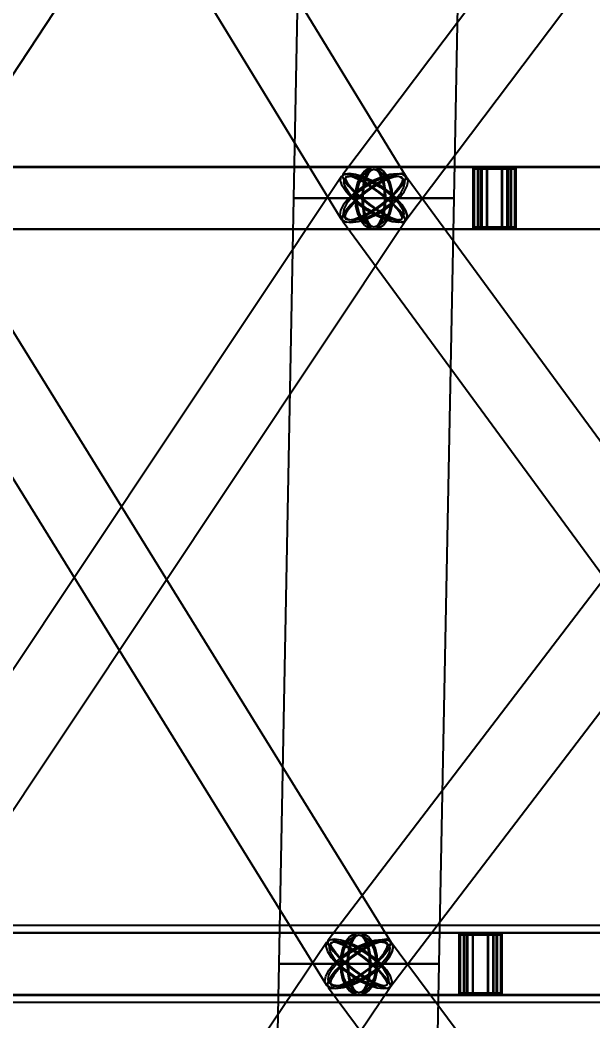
# Model space of a CAD drawing. Header units: millimetres. Extents: x -123812 to 252100, y -3000 to 639000.
# Drawn here: x -10018 to -6279, y 324627 to 331163 of the extents above; entities that cross this region are included whole.
import ezdxf

# ---------------------------------------------------------------- set-up
doc = ezdxf.new("R2010")
doc.units = ezdxf.units.MM
doc.layers.add('D-STR-DIM', color=7, linetype='Continuous', lineweight=13)
doc.layers.add('D-STR-STRC', color=7, linetype='Continuous', lineweight=25)
doc.styles.add('OpenSansCondensed-Light', font='OpenSansCondensed-Light.ttf')
doc.styles.add('TOWER_UNICODE', font='Arial Unicode.ttf')
doc.dimstyles.new('EZDXF', dxfattribs={"dimtxt": 0.25, "dimasz": 0.175, "dimexe": 0.375, "dimexo": 0.125, "dimgap": 0.1, "dimtad": 1, "dimlfac": 100, "dimzin": 12, "dimdsep": 46, "dimtxsty": 'OpenSansCondensed-Light', "dimblk": 'ARCHTICK', "dimcen": 2.5, "dimazin": 3, "dimtfac": 0.5, "dimtmove": 2, "dimatfit": 3})

# ---------------------------------------------------------------- blocks, each defined once
blk = doc.blocks.new('_ARCHTICK')
at = {"color": 0, "linetype": 'BYBLOCK', "const_width": 0.15}
blk.add_lwpolyline([(-0.5, -0.5), (0.5, 0.5)], dxfattribs=at)

msp = doc.modelspace()

# ---------------------------------------------------------------- linework, layer by layer
at = {"layer": 'D-STR-STRC'}
for points in [[(-7824.6, 335137.5), (-11114.7, 330137.5), (-11118.8, 330112.3), (-11108, 330079.4), (-11083.2, 330041.1), (-11046, 330000), (-10998.9, 329958.9), (-10945.1, 329920.6), (-10888.4, 329887.7), (-10832.5, 329862.5), (-10781.3, 329846.6), (-10738.3, 329841.2), (-10706.4, 329846.6), (-10687.8, 329862.5), (-7397.6, 334862.5)], [(-10976.8, 334862.5), (-7921.4, 329862.5), (-7897, 329846.6), (-7859.6, 329841.2), (-7812, 329846.6), (-7757.3, 329862.5), (-7699.2, 329887.7), (-7641.8, 329920.6), (-7588.9, 329958.9), (-7544.2, 330000), (-7510.6, 330041.1), (-7490.5, 330079.4), (-7485.3, 330112.3), (-7495.2, 330137.5), (-10550.6, 335137.5)], [(-4142.3, 335153.4), (-7910.8, 330153.4), (-7912.8, 330137.5), (-7901, 330112.3), (-7875.9, 330079.4), (-7839.5, 330041.1), (-7794.1, 330000), (-7742.9, 329958.9), (-7689.3, 329920.6), (-7637, 329887.7), (-7589.6, 329862.5), (-7550.3, 329846.6), (-7521.7, 329841.2), (-7505.9, 329846.6), (-3737.3, 334846.6)], [(-10901.2, 329796.8), (-7708.3, 329796.8), (-7676.3, 329803.7), (-7646.5, 329824), (-7620.9, 329856.3), (-7601.2, 329898.4), (-7588.8, 329947.4), (-7584.6, 330000), (-7588.8, 330052.6), (-7601.2, 330101.6), (-7620.9, 330143.7), (-7646.5, 330176), (-7676.3, 330196.3), (-7708.3, 330203.2), (-10901.2, 330203.2)], [(-10901.2, 329796.8), (-7708.3, 329796.8), (-7676.3, 329803.7), (-7646.5, 329824), (-7620.9, 329856.3), (-7601.2, 329898.4), (-7588.8, 329947.4), (-7584.6, 330000), (-7588.8, 330052.6), (-7601.2, 330101.6), (-7620.9, 330143.7), (-7646.5, 330176), (-7676.3, 330196.3), (-7708.3, 330203.2), (-10901.2, 330203.2)], [(-3990.1, 330203.2), (-7708.3, 330203.2), (-7728.5, 330196.3), (-7747.2, 330176), (-7763.3, 330143.7), (-7775.7, 330101.6), (-7783.4, 330052.6), (-7786.1, 330000), (-7783.4, 329947.4), (-7775.7, 329898.4), (-7763.3, 329856.3), (-7747.2, 329824), (-7728.5, 329803.7), (-7708.3, 329796.8), (-3990.1, 329796.8)], [(-3990.1, 330203.2), (-7708.3, 330203.2), (-7728.5, 330196.3), (-7747.2, 330176), (-7763.3, 330143.7), (-7775.7, 330101.6), (-7783.4, 330052.6), (-7786.1, 330000), (-7783.4, 329947.4), (-7775.7, 329898.4), (-7763.3, 329856.3), (-7747.2, 329824), (-7728.5, 329803.7), (-7708.3, 329796.8), (-3990.1, 329796.8)], [(-10825.9, 324861.5), (-7495.6, 329861.5), (-7491.3, 329886.9), (-7501.8, 329920), (-7526.5, 329958.6), (-7563.5, 330000), (-7610.3, 330041.4), (-7663.9, 330080), (-7720.5, 330113.1), (-7776.2, 330138.5), (-7827.4, 330154.5), (-7870.4, 330160), (-7902.4, 330154.5), (-7921.1, 330138.5), (-11251.5, 325138.5)], [(-11113.7, 329861.5), (-8018, 324861.5), (-7993.5, 324845.5), (-7956.2, 324840), (-7908.6, 324845.5), (-7854, 324861.5), (-7796.1, 324886.9), (-7738.8, 324920), (-7686.1, 324958.6), (-7641.5, 325000), (-7608.1, 325041.4), (-7588.2, 325080), (-7583.1, 325113.1), (-7593.1, 325138.5), (-10688.8, 330138.5)], [(-4191.7, 330154.5), (-8007.1, 325154.5), (-8009.3, 325138.5), (-7997.6, 325113.1), (-7972.8, 325080), (-7936.6, 325041.4), (-7891.5, 325000), (-7840.5, 324958.6), (-7787.2, 324920), (-7735, 324886.9), (-7687.7, 324861.5), (-7648.5, 324845.5), (-7619.9, 324840), (-7604, 324845.5), (-3788.6, 329845.5)], [(-3840, 325154.5), (-7507.9, 330154.5), (-7529.9, 330160), (-7564, 330154.5), (-7607.9, 330138.5), (-7658.7, 330113.1), (-7712.8, 330080), (-7766.7, 330041.4), (-7816.6, 330000), (-7859.1, 329958.6), (-7891.3, 329920), (-7911.1, 329886.9), (-7917, 329861.5), (-7908.7, 329845.5), (-4240.9, 324845.5)], [(-11038.7, 324796.8), (-7805.6, 324796.8), (-7773.5, 324803.7), (-7743.7, 324824), (-7718.1, 324856.3), (-7698.4, 324898.4), (-7686.1, 324947.4), (-7681.9, 325000), (-7686.1, 325052.6), (-7698.4, 325101.6), (-7718.1, 325143.7), (-7743.7, 325176), (-7773.5, 325196.3), (-7805.6, 325203.2), (-11038.7, 325203.2)], [(-11038.7, 324796.8), (-7805.6, 324796.8), (-7773.5, 324803.7), (-7743.7, 324824), (-7718.1, 324856.3), (-7698.4, 324898.4), (-7686.1, 324947.4), (-7681.9, 325000), (-7686.1, 325052.6), (-7698.4, 325101.6), (-7718.1, 325143.7), (-7743.7, 325176), (-7773.5, 325196.3), (-7805.6, 325203.2), (-11038.7, 325203.2)], [(-4040.5, 325203.2), (-7805.6, 325203.2), (-7825.7, 325196.3), (-7844.4, 325176), (-7860.5, 325143.7), (-7872.9, 325101.6), (-7880.7, 325052.6), (-7883.3, 325000), (-7880.7, 324947.4), (-7872.9, 324898.4), (-7860.5, 324856.3), (-7844.4, 324824), (-7825.7, 324803.7), (-7805.6, 324796.8), (-4040.5, 324796.8)], [(-4040.5, 325203.2), (-7805.6, 325203.2), (-7825.7, 325196.3), (-7844.4, 325176), (-7860.5, 325143.7), (-7872.9, 325101.6), (-7880.7, 325052.6), (-7883.3, 325000), (-7880.7, 324947.4), (-7872.9, 324898.4), (-7860.5, 324856.3), (-7844.4, 324824), (-7825.7, 324803.7), (-7805.6, 324796.8), (-4040.5, 324796.8)], [(-10964.1, 319860.4), (-7593.5, 324860.4), (-7589.1, 324886), (-7599.4, 324919.4), (-7623.8, 324958.3), (-7660.6, 325000), (-7707.2, 325041.7), (-7760.6, 325080.6), (-7817, 325114), (-7872.6, 325139.6), (-7923.7, 325155.7), (-7966.7, 325161.2), (-7998.8, 325155.7), (-8017.6, 325139.6), (-11388.3, 320139.6)], [(-3891.2, 320155.7), (-7606, 325155.7), (-7627.9, 325161.2), (-7662, 325155.7), (-7705.8, 325139.6), (-7756.4, 325114), (-7810.4, 325080.6), (-7864, 325041.7), (-7913.7, 325000), (-7956, 324958.3), (-7988, 324919.4), (-8007.6, 324886), (-8013.5, 324860.4), (-8005.1, 324844.3), (-4290.3, 319844.3)]]:
    msp.add_lwpolyline(points, dxfattribs=at)
for points in [[(-8232, 330000), (-7184.6, 330000), (-7087.9, 335000), (-8134.3, 335000)], [(-8232, 330000), (-7184.6, 330000), (-7087.9, 335000), (-8134.3, 335000)], [(-13462.1, 329800), (-6810.7, 329800), (-6810.7, 330200), (-13462.1, 330200)], [(-12129.9, 329800), (-6780.1, 329800), (-6780.1, 330200), (-12129.9, 330200)], [(-12129.9, 329800), (-6780.1, 329800), (-6780.1, 330200), (-12129.9, 330200)], [(-7832, 330000), (-7827.8, 329947.4), (-7815.5, 329898.4), (-7795.8, 329856.3), (-7770.2, 329824), (-7740.3, 329803.7), (-7708.3, 329796.8), (-7676.3, 329803.7), (-7646.5, 329824), (-7620.9, 329856.3), (-7601.2, 329898.4), (-7588.8, 329947.4), (-7584.6, 330000), (-7588.8, 330052.6), (-7601.2, 330101.6), (-7620.9, 330143.7), (-7646.5, 330176), (-7676.3, 330196.3), (-7708.3, 330203.2), (-7740.3, 330196.3), (-7770.2, 330176), (-7795.8, 330143.7), (-7815.5, 330101.6), (-7827.8, 330052.6)], [(-7832, 330000), (-7827.8, 329947.4), (-7815.5, 329898.4), (-7795.8, 329856.3), (-7770.2, 329824), (-7740.3, 329803.7), (-7708.3, 329796.8), (-7676.3, 329803.7), (-7646.5, 329824), (-7620.9, 329856.3), (-7601.2, 329898.4), (-7588.8, 329947.4), (-7584.6, 330000), (-7588.8, 330052.6), (-7601.2, 330101.6), (-7620.9, 330143.7), (-7646.5, 330176), (-7676.3, 330196.3), (-7708.3, 330203.2), (-7740.3, 330196.3), (-7770.2, 330176), (-7795.8, 330143.7), (-7815.5, 330101.6), (-7827.8, 330052.6)], [(-7822.3, 330000), (-7818.4, 329951.5), (-7807, 329906.4), (-7788.9, 329867.6), (-7765.3, 329837.9), (-7737.8, 329819.2), (-7708.3, 329812.8), (-7678.8, 329819.2), (-7651.4, 329837.9), (-7627.8, 329867.6), (-7609.6, 329906.4), (-7598.3, 329951.5), (-7594.4, 330000), (-7598.3, 330048.5), (-7609.6, 330093.6), (-7627.8, 330132.4), (-7651.4, 330162.1), (-7678.8, 330180.8), (-7708.3, 330187.2), (-7737.8, 330180.8), (-7765.3, 330162.1), (-7788.9, 330132.4), (-7807, 330093.6), (-7818.4, 330048.5)], [(-7822.3, 330000), (-7818.4, 329951.5), (-7807, 329906.4), (-7788.9, 329867.6), (-7765.3, 329837.9), (-7737.8, 329819.2), (-7708.3, 329812.8), (-7678.8, 329819.2), (-7651.4, 329837.9), (-7627.8, 329867.6), (-7609.6, 329906.4), (-7598.3, 329951.5), (-7594.4, 330000), (-7598.3, 330048.5), (-7609.6, 330093.6), (-7627.8, 330132.4), (-7651.4, 330162.1), (-7678.8, 330180.8), (-7708.3, 330187.2), (-7737.8, 330180.8), (-7765.3, 330162.1), (-7788.9, 330132.4), (-7807, 330093.6), (-7818.4, 330048.5)], [(-7786.1, 330000), (-7783.4, 329947.4), (-7775.7, 329898.4), (-7763.3, 329856.3), (-7747.2, 329824), (-7728.5, 329803.7), (-7708.3, 329796.8), (-7688.2, 329803.7), (-7669.5, 329824), (-7653.3, 329856.3), (-7641, 329898.4), (-7633.2, 329947.4), (-7630.6, 330000), (-7633.2, 330052.6), (-7641, 330101.6), (-7653.3, 330143.7), (-7669.5, 330176), (-7688.2, 330196.3), (-7708.3, 330203.2), (-7728.5, 330196.3), (-7747.2, 330176), (-7763.3, 330143.7), (-7775.7, 330101.6), (-7783.4, 330052.6)], [(-7786.1, 330000), (-7783.4, 329947.4), (-7775.7, 329898.4), (-7763.3, 329856.3), (-7747.2, 329824), (-7728.5, 329803.7), (-7708.3, 329796.8), (-7688.2, 329803.7), (-7669.5, 329824), (-7653.3, 329856.3), (-7641, 329898.4), (-7633.2, 329947.4), (-7630.6, 330000), (-7633.2, 330052.6), (-7641, 330101.6), (-7653.3, 330143.7), (-7669.5, 330176), (-7688.2, 330196.3), (-7708.3, 330203.2), (-7728.5, 330196.3), (-7747.2, 330176), (-7763.3, 330143.7), (-7775.7, 330101.6), (-7783.4, 330052.6)], [(-7780, 330000), (-7777.5, 329951.5), (-7770.4, 329906.4), (-7759, 329867.6), (-7744.2, 329837.9), (-7726.9, 329819.2), (-7708.3, 329812.8), (-7689.8, 329819.2), (-7672.5, 329837.9), (-7657.7, 329867.6), (-7646.3, 329906.4), (-7639.1, 329951.5), (-7636.7, 330000), (-7639.1, 330048.5), (-7646.3, 330093.6), (-7657.7, 330132.4), (-7672.5, 330162.1), (-7689.8, 330180.8), (-7708.3, 330187.2), (-7726.9, 330180.8), (-7744.2, 330162.1), (-7759, 330132.4), (-7770.4, 330093.6), (-7777.5, 330048.5)], [(-7780, 330000), (-7777.5, 329951.5), (-7770.4, 329906.4), (-7759, 329867.6), (-7744.2, 329837.9), (-7726.9, 329819.2), (-7708.3, 329812.8), (-7689.8, 329819.2), (-7672.5, 329837.9), (-7657.7, 329867.6), (-7646.3, 329906.4), (-7639.1, 329951.5), (-7636.7, 330000), (-7639.1, 330048.5), (-7646.3, 330093.6), (-7657.7, 330132.4), (-7672.5, 330162.1), (-7689.8, 330180.8), (-7708.3, 330187.2), (-7726.9, 330180.8), (-7744.2, 330162.1), (-7759, 330132.4), (-7770.4, 330093.6), (-7777.5, 330048.5)], [(-6780.1, 330200), (-7063, 330200), (-7063, 329800), (-6780.1, 329800)], [(-6780.1, 330200), (-7063, 330200), (-7063, 329800), (-6780.1, 329800)], [(-6788.6, 330188), (-7054.5, 330188), (-7054.5, 329812), (-6788.6, 329812)], [(-6788.6, 330188), (-7054.5, 330188), (-7054.5, 329812), (-6788.6, 329812)], [(-6810.7, 330200), (-7032.4, 330200), (-7032.4, 329800), (-6810.7, 329800)], [(-6817.4, 330188), (-7025.7, 330188), (-7025.7, 329812), (-6817.4, 329812)], [(-7010.3, 329800), (88.8, 329800), (88.8, 330200), (-7010.3, 330200)], [(-6832.8, 330200), (-7010.3, 330200), (-7010.3, 329800), (-6832.8, 329800)], [(-6838.1, 330188), (-7005, 330188), (-7005, 329812), (-6838.1, 329812)], [(-6973.3, 329800), (51.8, 329800), (51.8, 330200), (-6973.3, 330200)], [(-6869.8, 330200), (-6973.3, 330200), (-6973.3, 329800), (-6869.8, 329800)], [(-6973.3, 329800), (51.8, 329800), (51.8, 330200), (-6973.3, 330200)], [(-6869.8, 330200), (-6973.3, 330200), (-6973.3, 329800), (-6869.8, 329800)], [(-6872.9, 330188), (-6970.2, 330188), (-6970.2, 329812), (-6872.9, 329812)], [(-6872.9, 330188), (-6970.2, 330188), (-6970.2, 329812), (-6872.9, 329812)], [(-7872.5, 330000), (-7906, 329958.9), (-7926.1, 329920.6), (-7931.4, 329887.7), (-7921.4, 329862.5), (-7897, 329846.6), (-7859.6, 329841.2), (-7812, 329846.6), (-7757.3, 329862.5), (-7699.2, 329887.7), (-7641.8, 329920.6), (-7588.9, 329958.9), (-7544.2, 330000), (-7510.6, 330041.1), (-7490.5, 330079.4), (-7485.3, 330112.3), (-7495.2, 330137.5), (-7519.7, 330153.4), (-7557, 330158.8), (-7604.7, 330153.4), (-7659.4, 330137.5), (-7717.4, 330112.3), (-7774.8, 330079.4), (-7827.7, 330041.1)], [(-7563.5, 330000), (-7526.5, 329958.6), (-7501.8, 329920), (-7491.3, 329886.9), (-7495.6, 329861.5), (-7514.3, 329845.5), (-7546.3, 329840), (-7589.3, 329845.5), (-7640.4, 329861.5), (-7696.2, 329886.9), (-7752.8, 329920), (-7806.3, 329958.6), (-7853.2, 330000), (-7890.2, 330041.4), (-7914.8, 330080), (-7925.4, 330113.1), (-7921.1, 330138.5), (-7902.4, 330154.5), (-7870.4, 330160), (-7827.4, 330154.5), (-7776.2, 330138.5), (-7720.5, 330113.1), (-7663.9, 330080), (-7610.3, 330041.4)], [(-7600.1, 330000), (-7650, 329958.6), (-7703.8, 329920), (-7758, 329886.9), (-7808.8, 329861.5), (-7852.7, 329845.5), (-7886.8, 329840), (-7908.7, 329845.5), (-7917, 329861.5), (-7911.1, 329886.9), (-7891.3, 329920), (-7859.1, 329958.6), (-7816.6, 330000), (-7766.7, 330041.4), (-7712.8, 330080), (-7658.7, 330113.1), (-7607.9, 330138.5), (-7564, 330154.5), (-7529.9, 330160), (-7507.9, 330154.5), (-7499.6, 330138.5), (-7505.6, 330113.1), (-7525.3, 330080), (-7557.6, 330041.4)], [(-7794.1, 330000), (-7742.9, 329958.9), (-7689.3, 329920.6), (-7637, 329887.7), (-7589.6, 329862.5), (-7550.3, 329846.6), (-7521.7, 329841.2), (-7505.9, 329846.6), (-7503.8, 329862.5), (-7515.7, 329887.7), (-7540.7, 329920.6), (-7577.2, 329958.9), (-7622.5, 330000), (-7673.8, 330041.1), (-7727.3, 330079.4), (-7779.6, 330112.3), (-7827.1, 330137.5), (-7866.4, 330153.4), (-7894.9, 330158.8), (-7910.8, 330153.4), (-7912.8, 330137.5), (-7901, 330112.3), (-7875.9, 330079.4), (-7839.5, 330041.1)], [(-7856.3, 330000), (-7886.6, 329963), (-7904.7, 329928.4), (-7909.4, 329898.8), (-7900.5, 329876), (-7878.4, 329861.7), (-7844.7, 329856.9), (-7801.8, 329861.7), (-7752.5, 329876), (-7700.1, 329898.8), (-7648.4, 329928.4), (-7600.7, 329963), (-7560.3, 330000), (-7530.1, 330037), (-7512, 330071.6), (-7507.2, 330101.2), (-7516.2, 330124), (-7538.3, 330138.3), (-7571.9, 330143.1), (-7614.9, 330138.3), (-7664.2, 330124), (-7716.5, 330101.2), (-7768.3, 330071.6), (-7816, 330037)], [(-7577.7, 330000), (-7544.4, 329962.7), (-7522.2, 329927.9), (-7512.7, 329898), (-7516.5, 329875.1), (-7533.4, 329860.7), (-7562.2, 329855.8), (-7601, 329860.7), (-7647.1, 329875.1), (-7697.4, 329898), (-7748.4, 329927.9), (-7796.7, 329962.7), (-7838.9, 330000), (-7872.3, 330037.3), (-7894.5, 330072.1), (-7904, 330102), (-7900.2, 330124.9), (-7883.3, 330139.3), (-7854.4, 330144.2), (-7815.7, 330139.3), (-7769.6, 330124.9), (-7719.3, 330102), (-7668.3, 330072.1), (-7620, 330037.3)], [(-7610.7, 330000), (-7655.7, 329962.7), (-7704.3, 329927.9), (-7753.1, 329898), (-7798.9, 329875.1), (-7838.5, 329860.7), (-7869.2, 329855.8), (-7889, 329860.7), (-7896.5, 329875.1), (-7891.1, 329898), (-7873.3, 329927.9), (-7844.2, 329962.7), (-7805.9, 330000), (-7761, 330037.3), (-7712.4, 330072.1), (-7663.6, 330102), (-7617.8, 330124.9), (-7578.2, 330139.3), (-7547.4, 330144.2), (-7527.6, 330139.3), (-7520.2, 330124.9), (-7525.5, 330102), (-7543.4, 330072.1), (-7572.4, 330037.3)], [(-7785.7, 330000), (-7739.5, 329963), (-7691.2, 329928.4), (-7644.1, 329898.8), (-7601.3, 329876), (-7565.8, 329861.7), (-7540.1, 329856.9), (-7525.8, 329861.7), (-7524, 329876), (-7534.7, 329898.8), (-7557.2, 329928.4), (-7590.1, 329963), (-7631, 330000), (-7677.2, 330037), (-7725.5, 330071.6), (-7772.6, 330101.2), (-7815.4, 330124), (-7850.8, 330138.3), (-7876.6, 330143.1), (-7890.9, 330138.3), (-7892.7, 330124), (-7882, 330101.2), (-7859.4, 330071.6), (-7826.6, 330037)], [(-8329.7, 325000), (-7281.4, 325000), (-7184.6, 330000), (-8232, 330000)], [(-8329.7, 325000), (-7281.4, 325000), (-7184.6, 330000), (-8232, 330000)], [(-7184.6, 330000), (-7202.5, 330000), (-7254.8, 330000), (-7338, 330000), (-7446.5, 330000), (-7572.8, 330000), (-7708.3, 330000), (-7843.9, 330000), (-7970.2, 330000), (-8078.6, 330000), (-8161.9, 330000), (-8214.2, 330000), (-8232, 330000), (-8214.2, 330000), (-8161.9, 330000), (-8078.6, 330000), (-7970.2, 330000), (-7843.9, 330000), (-7708.3, 330000), (-7572.8, 330000), (-7446.5, 330000), (-7338, 330000), (-7254.8, 330000), (-7202.5, 330000)], [(-7184.6, 330000), (-7202.5, 330000), (-7254.8, 330000), (-7338, 330000), (-7446.5, 330000), (-7572.8, 330000), (-7708.3, 330000), (-7843.9, 330000), (-7970.2, 330000), (-8078.6, 330000), (-8161.9, 330000), (-8214.2, 330000), (-8232, 330000), (-8214.2, 330000), (-8161.9, 330000), (-8078.6, 330000), (-7970.2, 330000), (-7843.9, 330000), (-7708.3, 330000), (-7572.8, 330000), (-7446.5, 330000), (-7338, 330000), (-7254.8, 330000), (-7202.5, 330000)], [(-13630.6, 324800), (-6902.2, 324800), (-6902.2, 325200), (-13630.6, 325200)], [(-12288.6, 324800), (-6871.7, 324800), (-6871.7, 325200), (-12288.6, 325200)], [(-12288.6, 324800), (-6871.7, 324800), (-6871.7, 325200), (-12288.6, 325200)], [(-12272.2, 324750), (-5244.4, 324750), (-5244.4, 325250), (-12272.2, 325250)], [(-12272.2, 324750), (-5244.4, 324750), (-5244.4, 325250), (-12272.2, 325250)], [(-7929.3, 325000), (-7925, 324947.4), (-7912.7, 324898.4), (-7893, 324856.3), (-7867.4, 324824), (-7837.6, 324803.7), (-7805.6, 324796.8), (-7773.5, 324803.7), (-7743.7, 324824), (-7718.1, 324856.3), (-7698.4, 324898.4), (-7686.1, 324947.4), (-7681.9, 325000), (-7686.1, 325052.6), (-7698.4, 325101.6), (-7718.1, 325143.7), (-7743.7, 325176), (-7773.5, 325196.3), (-7805.6, 325203.2), (-7837.6, 325196.3), (-7867.4, 325176), (-7893, 325143.7), (-7912.7, 325101.6), (-7925, 325052.6)], [(-7929.3, 325000), (-7925, 324947.4), (-7912.7, 324898.4), (-7893, 324856.3), (-7867.4, 324824), (-7837.6, 324803.7), (-7805.6, 324796.8), (-7773.5, 324803.7), (-7743.7, 324824), (-7718.1, 324856.3), (-7698.4, 324898.4), (-7686.1, 324947.4), (-7681.9, 325000), (-7686.1, 325052.6), (-7698.4, 325101.6), (-7718.1, 325143.7), (-7743.7, 325176), (-7773.5, 325196.3), (-7805.6, 325203.2), (-7837.6, 325196.3), (-7867.4, 325176), (-7893, 325143.7), (-7912.7, 325101.6), (-7925, 325052.6)], [(-7883.3, 325000), (-7880.7, 324947.4), (-7872.9, 324898.4), (-7860.5, 324856.3), (-7844.4, 324824), (-7825.7, 324803.7), (-7805.6, 324796.8), (-7785.4, 324803.7), (-7766.7, 324824), (-7750.6, 324856.3), (-7738.2, 324898.4), (-7730.4, 324947.4), (-7727.8, 325000), (-7730.4, 325052.6), (-7738.2, 325101.6), (-7750.6, 325143.7), (-7766.7, 325176), (-7785.4, 325196.3), (-7805.6, 325203.2), (-7825.7, 325196.3), (-7844.4, 325176), (-7860.5, 325143.7), (-7872.9, 325101.6), (-7880.7, 325052.6)], [(-7883.3, 325000), (-7880.7, 324947.4), (-7872.9, 324898.4), (-7860.5, 324856.3), (-7844.4, 324824), (-7825.7, 324803.7), (-7805.6, 324796.8), (-7785.4, 324803.7), (-7766.7, 324824), (-7750.6, 324856.3), (-7738.2, 324898.4), (-7730.4, 324947.4), (-7727.8, 325000), (-7730.4, 325052.6), (-7738.2, 325101.6), (-7750.6, 325143.7), (-7766.7, 325176), (-7785.4, 325196.3), (-7805.6, 325203.2), (-7825.7, 325196.3), (-7844.4, 325176), (-7860.5, 325143.7), (-7872.9, 325101.6), (-7880.7, 325052.6)], [(-6871.7, 325200), (-7154.6, 325200), (-7154.6, 324800), (-6871.7, 324800)], [(-6871.7, 325200), (-7154.6, 325200), (-7154.6, 324800), (-6871.7, 324800)], [(-6902.2, 325200), (-7124.2, 325200), (-7124.2, 324800), (-6902.2, 324800)], [(-7101.7, 324800), (88.6, 324800), (88.6, 325200), (-7101.7, 325200)], [(-6924.6, 325200), (-7101.7, 325200), (-7101.7, 324800), (-6924.6, 324800)], [(-7064.9, 324800), (51.8, 324800), (51.8, 325200), (-7064.9, 325200)], [(-6961.4, 325200), (-7064.9, 325200), (-7064.9, 324800), (-6961.4, 324800)], [(-7064.9, 324800), (51.8, 324800), (51.8, 325200), (-7064.9, 325200)], [(-6961.4, 325200), (-7064.9, 325200), (-7064.9, 324800), (-6961.4, 324800)], [(-7641.5, 325000), (-7686.1, 324958.6), (-7738.8, 324920), (-7796.1, 324886.9), (-7854, 324861.5), (-7908.6, 324845.5), (-7956.2, 324840), (-7993.5, 324845.5), (-8018, 324861.5), (-8028.1, 324886.9), (-8022.9, 324920), (-8003, 324958.6), (-7969.6, 325000), (-7925, 325041.4), (-7872.3, 325080), (-7815, 325113.1), (-7757.1, 325138.5), (-7702.5, 325154.5), (-7654.9, 325160), (-7617.6, 325154.5), (-7593.1, 325138.5), (-7583.1, 325113.1), (-7588.2, 325080), (-7608.1, 325041.4)], [(-7950.5, 325000), (-7903.9, 324958.3), (-7850.5, 324919.4), (-7794.1, 324886), (-7738.5, 324860.4), (-7687.4, 324844.3), (-7644.4, 324838.8), (-7612.3, 324844.3), (-7593.5, 324860.4), (-7589.1, 324886), (-7599.4, 324919.4), (-7623.8, 324958.3), (-7660.6, 325000), (-7707.2, 325041.7), (-7760.6, 325080.6), (-7817, 325114), (-7872.6, 325139.6), (-7923.7, 325155.7), (-7966.7, 325161.2), (-7998.8, 325155.7), (-8017.6, 325139.6), (-8022.1, 325114), (-8011.7, 325080.6), (-7987.3, 325041.7)], [(-7913.7, 325000), (-7956, 324958.3), (-7988, 324919.4), (-8007.6, 324886), (-8013.5, 324860.4), (-8005.1, 324844.3), (-7983.2, 324838.8), (-7949.2, 324844.3), (-7905.3, 324860.4), (-7854.7, 324886), (-7800.7, 324919.4), (-7747.1, 324958.3), (-7697.4, 325000), (-7655.1, 325041.7), (-7623.1, 325080.6), (-7603.5, 325114), (-7597.7, 325139.6), (-7606, 325155.7), (-7627.9, 325161.2), (-7662, 325155.7), (-7705.8, 325139.6), (-7756.4, 325114), (-7810.4, 325080.6), (-7864, 325041.7)], [(-7719.6, 325000), (-7674.5, 324958.6), (-7638.3, 324920), (-7613.5, 324886.9), (-7601.8, 324861.5), (-7604, 324845.5), (-7619.9, 324840), (-7648.5, 324845.5), (-7687.7, 324861.5), (-7735, 324886.9), (-7787.2, 324920), (-7840.5, 324958.6), (-7891.5, 325000), (-7936.6, 325041.4), (-7972.8, 325080), (-7997.6, 325113.1), (-8009.3, 325138.5), (-8007.1, 325154.5), (-7991.2, 325160), (-7962.6, 325154.5), (-7923.4, 325138.5), (-7876.1, 325113.1), (-7824, 325080), (-7770.6, 325041.4)], [(-7657.7, 325000), (-7697.9, 324962.7), (-7745.4, 324927.9), (-7797, 324898), (-7849.2, 324875.1), (-7898.5, 324860.7), (-7941.4, 324855.8), (-7975, 324860.7), (-7997.1, 324875.1), (-8006.2, 324898), (-8001.5, 324927.9), (-7983.6, 324962.7), (-7953.4, 325000), (-7913.3, 325037.3), (-7865.7, 325072.1), (-7814.1, 325102), (-7761.9, 325124.9), (-7712.7, 325139.3), (-7669.8, 325144.2), (-7636.1, 325139.3), (-7614, 325124.9), (-7605, 325102), (-7609.6, 325072.1), (-7627.6, 325037.3)], [(-7936.3, 325000), (-7894.2, 324962.4), (-7846.1, 324927.3), (-7795.2, 324897.2), (-7745.1, 324874.2), (-7699, 324859.6), (-7660.2, 324854.7), (-7631.4, 324859.6), (-7614.3, 324874.2), (-7610.4, 324897.2), (-7619.7, 324927.3), (-7641.7, 324962.4), (-7674.8, 325000), (-7716.9, 325037.6), (-7765, 325072.7), (-7815.9, 325102.8), (-7866, 325125.8), (-7912.1, 325140.4), (-7950.9, 325145.3), (-7979.8, 325140.4), (-7996.8, 325125.8), (-8000.7, 325102.8), (-7991.4, 325072.7), (-7969.4, 325037.6)], [(-7903, 325000), (-7941.2, 324962.4), (-7970, 324927.3), (-7987.7, 324897.2), (-7993, 324874.2), (-7985.5, 324859.6), (-7965.7, 324854.7), (-7935, 324859.6), (-7895.5, 324874.2), (-7849.9, 324897.2), (-7801.2, 324927.3), (-7752.9, 324962.4), (-7708.1, 325000), (-7670, 325037.6), (-7641.1, 325072.7), (-7623.4, 325102.8), (-7618.1, 325125.8), (-7625.6, 325140.4), (-7645.4, 325145.3), (-7676.1, 325140.4), (-7715.6, 325125.8), (-7761.2, 325102.8), (-7809.9, 325072.7), (-7858.3, 325037.6)], [(-7728.1, 325000), (-7687.4, 324962.7), (-7654.8, 324927.9), (-7632.4, 324898), (-7621.9, 324875.1), (-7623.8, 324860.7), (-7638.2, 324855.8), (-7663.9, 324860.7), (-7699.3, 324875.1), (-7742, 324898), (-7789, 324927.9), (-7837.1, 324962.7), (-7883, 325000), (-7923.7, 325037.3), (-7956.3, 325072.1), (-7978.7, 325102), (-7989.2, 325124.9), (-7987.3, 325139.3), (-7972.9, 325144.2), (-7947.2, 325139.3), (-7911.8, 325124.9), (-7869.1, 325102), (-7822.1, 325072.1), (-7774, 325037.3)], [(-7919.5, 325000), (-7915.6, 324951.5), (-7904.2, 324906.4), (-7886.1, 324867.6), (-7862.5, 324837.9), (-7835.1, 324819.2), (-7805.6, 324812.8), (-7776.1, 324819.2), (-7748.6, 324837.9), (-7725, 324867.6), (-7706.9, 324906.4), (-7695.5, 324951.5), (-7691.6, 325000), (-7695.5, 325048.5), (-7706.9, 325093.6), (-7725, 325132.4), (-7748.6, 325162.1), (-7776.1, 325180.8), (-7805.6, 325187.2), (-7835.1, 325180.8), (-7862.5, 325162.1), (-7886.1, 325132.4), (-7904.2, 325093.6), (-7915.6, 325048.5)], [(-7919.5, 325000), (-7915.6, 324951.5), (-7904.2, 324906.4), (-7886.1, 324867.6), (-7862.5, 324837.9), (-7835.1, 324819.2), (-7805.6, 324812.8), (-7776.1, 324819.2), (-7748.6, 324837.9), (-7725, 324867.6), (-7706.9, 324906.4), (-7695.5, 324951.5), (-7691.6, 325000), (-7695.5, 325048.5), (-7706.9, 325093.6), (-7725, 325132.4), (-7748.6, 325162.1), (-7776.1, 325180.8), (-7805.6, 325187.2), (-7835.1, 325180.8), (-7862.5, 325162.1), (-7886.1, 325132.4), (-7904.2, 325093.6), (-7915.6, 325048.5)], [(-7877.2, 325000), (-7874.8, 324951.5), (-7867.6, 324906.4), (-7856.2, 324867.6), (-7841.4, 324837.9), (-7824.1, 324819.2), (-7805.6, 324812.8), (-7787, 324819.2), (-7769.7, 324837.9), (-7754.9, 324867.6), (-7743.5, 324906.4), (-7736.4, 324951.5), (-7733.9, 325000), (-7736.4, 325048.5), (-7743.5, 325093.6), (-7754.9, 325132.4), (-7769.7, 325162.1), (-7787, 325180.8), (-7805.6, 325187.2), (-7824.1, 325180.8), (-7841.4, 325162.1), (-7856.2, 325132.4), (-7867.6, 325093.6), (-7874.8, 325048.5)], [(-7877.2, 325000), (-7874.8, 324951.5), (-7867.6, 324906.4), (-7856.2, 324867.6), (-7841.4, 324837.9), (-7824.1, 324819.2), (-7805.6, 324812.8), (-7787, 324819.2), (-7769.7, 324837.9), (-7754.9, 324867.6), (-7743.5, 324906.4), (-7736.4, 324951.5), (-7733.9, 325000), (-7736.4, 325048.5), (-7743.5, 325093.6), (-7754.9, 325132.4), (-7769.7, 325162.1), (-7787, 325180.8), (-7805.6, 325187.2), (-7824.1, 325180.8), (-7841.4, 325162.1), (-7856.2, 325132.4), (-7867.6, 325093.6), (-7874.8, 325048.5)], [(-6880.2, 325188), (-7146.1, 325188), (-7146.1, 324812), (-6880.2, 324812)], [(-6880.2, 325188), (-7146.1, 325188), (-7146.1, 324812), (-6880.2, 324812)], [(-6908.8, 325188), (-7117.5, 325188), (-7117.5, 324812), (-6908.8, 324812)], [(-6929.9, 325188), (-7096.4, 325188), (-7096.4, 324812), (-6929.9, 324812)], [(-6964.5, 325188), (-7061.8, 325188), (-7061.8, 324812), (-6964.5, 324812)], [(-6964.5, 325188), (-7061.8, 325188), (-7061.8, 324812), (-6964.5, 324812)], [(-8427.4, 320000), (-7378.1, 320000), (-7281.4, 325000), (-8329.7, 325000)], [(-8427.4, 320000), (-7378.1, 320000), (-7281.4, 325000), (-8329.7, 325000)], [(-7281.4, 325000), (-7299.3, 325000), (-7351.6, 325000), (-7434.9, 325000), (-7543.5, 325000), (-7669.9, 325000), (-7805.6, 325000), (-7941.2, 325000), (-8067.6, 325000), (-8176.2, 325000), (-8259.5, 325000), (-8311.9, 325000), (-8329.7, 325000), (-8311.9, 325000), (-8259.5, 325000), (-8176.2, 325000), (-8067.6, 325000), (-7941.2, 325000), (-7805.6, 325000), (-7669.9, 325000), (-7543.5, 325000), (-7434.9, 325000), (-7351.6, 325000), (-7299.3, 325000)], [(-7281.4, 325000), (-7299.3, 325000), (-7351.6, 325000), (-7434.9, 325000), (-7543.5, 325000), (-7669.9, 325000), (-7805.6, 325000), (-7941.2, 325000), (-8067.6, 325000), (-8176.2, 325000), (-8259.5, 325000), (-8311.9, 325000), (-8329.7, 325000), (-8311.9, 325000), (-8259.5, 325000), (-8176.2, 325000), (-8067.6, 325000), (-7941.2, 325000), (-7805.6, 325000), (-7669.9, 325000), (-7543.5, 325000), (-7434.9, 325000), (-7351.6, 325000), (-7299.3, 325000)]]:
    msp.add_lwpolyline(points, close=True, dxfattribs=at)

# ---------------------------------------------------------------- dimensions: what is measured, and where the dimension line sits
at = {"layer": 'D-STR-DIM'}
msp.add_linear_dim(base=(-112000, 0), p1=(0, 0), p2=(0, 634000), angle=90, dimstyle='EZDXF', override={"dimtxt": 8400, "dimasz": 3750, "dimexe": 2100, "dimexo": 1800, "dimgap": 2100, "dimtad": 1, "dimdec": 0, "dimlfac": 1, "dimlunit": 2, "dimtxsty": 'TOWER_UNICODE', "dimclrd": 7, "dimclre": 7, "dimclrt": 7}, dxfattribs=at).render()

doc.saveas('drawing.dxf')
